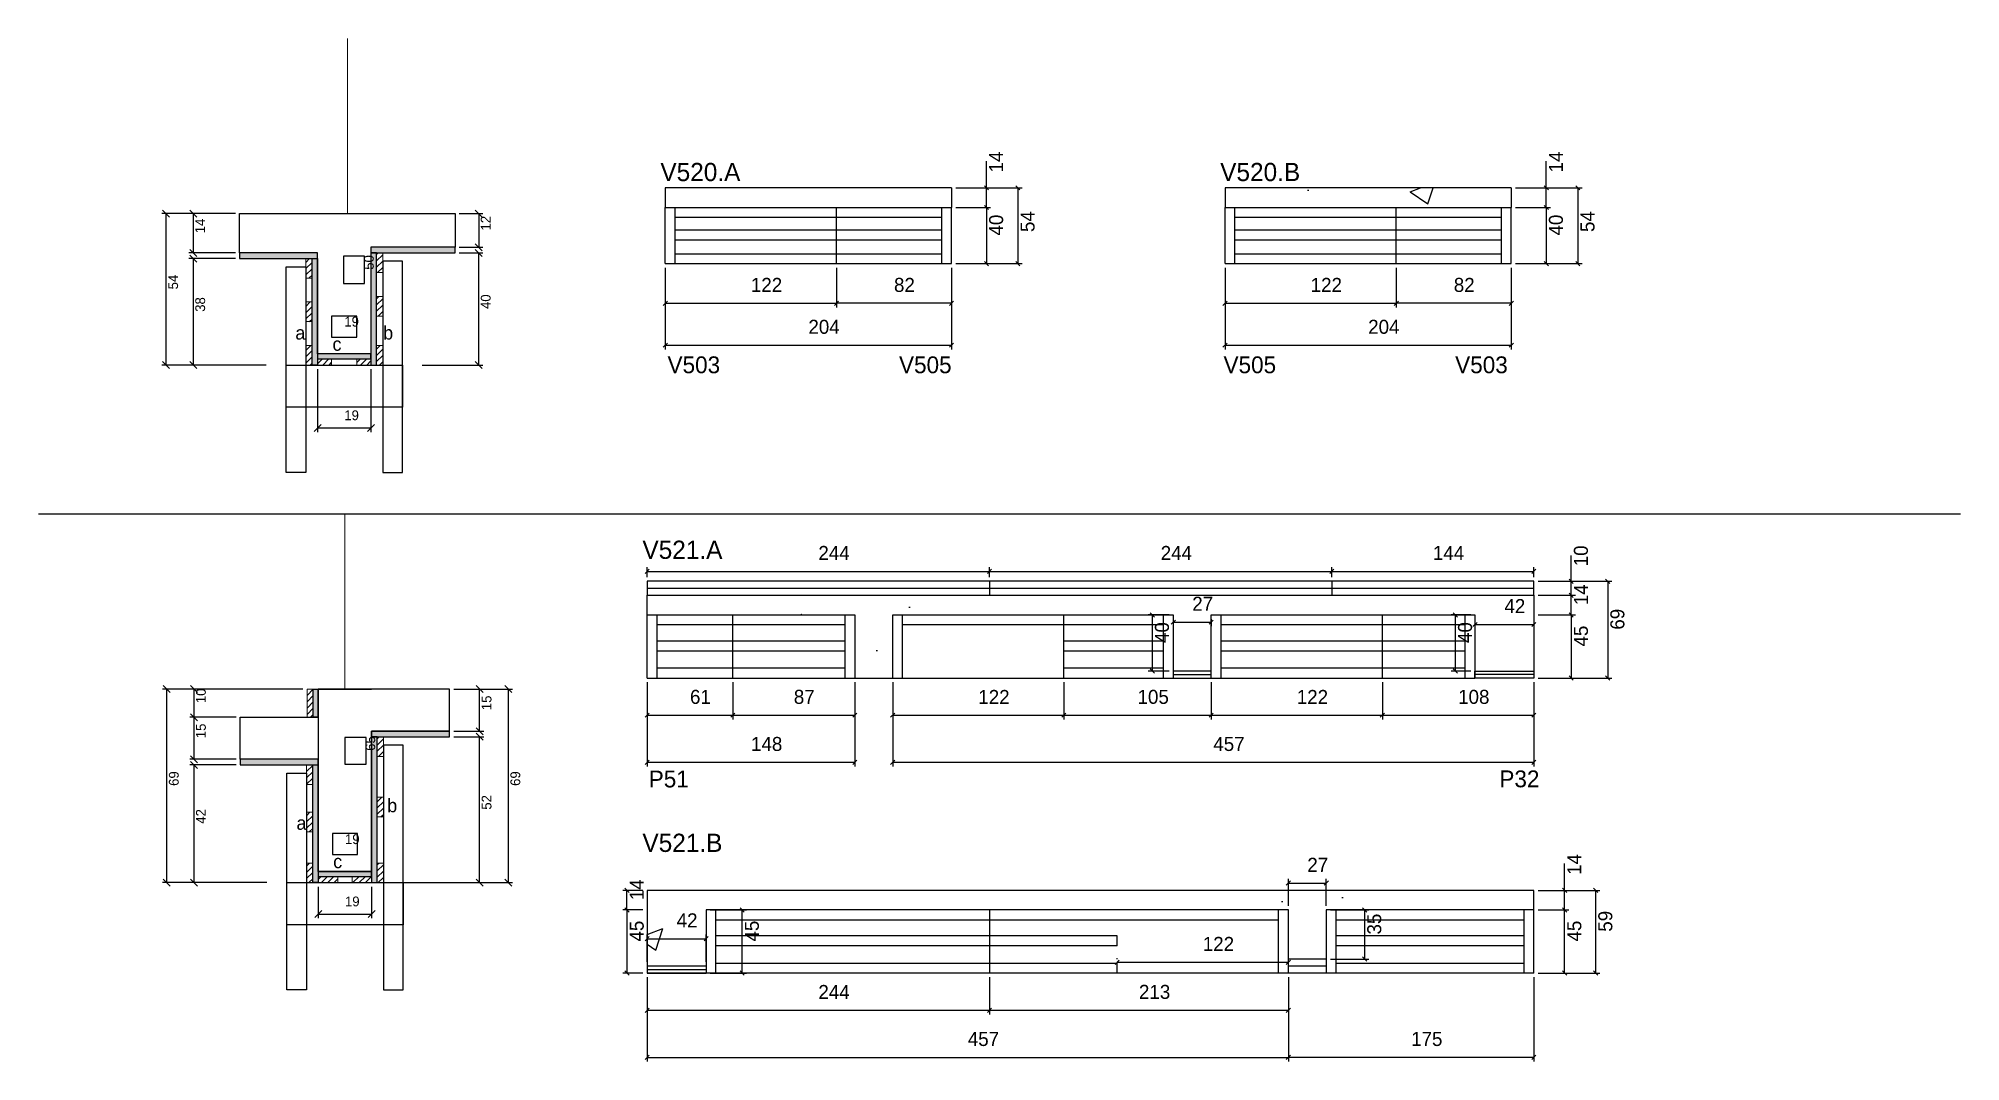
# Model space of a CAD drawing. Header units: metres. Extents: x 6563 to 7933, y 5191 to 5921.
import ezdxf

# ---------------------------------------------------------------- set-up
doc = ezdxf.new("R2010")
doc.units = ezdxf.units.M
for name, color, linetype in [('5', 7, 'Continuous'), ('CONCRETO', 7, 'Continuous'), ('COTA', 7, 'Continuous'), ('Cota Seção (2x)', 7, 'Continuous'), ('detalhes', 7, 'Continuous'), ('Hachura', 7, 'Continuous'), ('Madeira', 7, 'Continuous'), ('Painéis', 7, 'Continuous'), ('SARR_2.2x7', 7, 'Continuous'), ('SARR_3.5x7', 7, 'Continuous'), ('Texto Seção', 7, 'Continuous')]:
    doc.layers.add(name, color=color, linetype=linetype)

msp = doc.modelspace()

# ---------------------------------------------------------------- hatches: boundary and pattern name
at = {"layer": 'COTA'}
h = msp.add_hatch(dxfattribs=at)
h.set_pattern_fill('AR-CONC')
h.paths.add_polyline_path([(7213.5, 5814.1), (7009.5, 5814.1), (7009.5, 5800.1), (7213.5, 5800.1), (7213.5, 5814.1)])
h = msp.add_hatch(dxfattribs=at)
h.set_pattern_fill('AR-CONC')
h.paths.add_polyline_path([(7612.5, 5814.1), (7408.5, 5814.1), (7408.5, 5800.1), (7612.5, 5800.1), (7612.5, 5814.1)])
h = msp.add_hatch(dxfattribs=at)
h.set_pattern_fill('AR-CONC')
h.paths.add_polyline_path([(7628.6, 5523.5), (7398.6, 5523.5), (7240.6, 5523.5), (6996.6, 5523.5), (6996.6, 5509.5), (7144.6, 5509.5), (7144.6, 5464.5), (7171.6, 5464.5), (7171.6, 5509.5), (7371.6, 5509.5), (7371.6, 5469.5), (7398.6, 5469.5), (7398.6, 5509.5), (7586.6, 5509.5), (7586.6, 5469.5), (7628.6, 5469.5), (7628.6, 5509.5), (7628.6, 5523.5)])
h.paths.add_polyline_path([(7375, 5523.5), (7396, 5523.5), (7396, 5523.2), (7375, 5523.2), (7375, 5523.5)])
h = msp.add_hatch(dxfattribs=at)
h.set_pattern_fill('AR-CONC')
h.paths.add_polyline_path([(7250.2, 5313.1), (7229.3, 5313.1), (7229.3, 5312.8), (7250.2, 5312.8), (7250.2, 5313.1)])
h.paths.add_polyline_path([(7453.6, 5299.1), (7038.6, 5299.1), (7038.6, 5259.1), (6996.6, 5259.1), (6996.6, 5299.1), (6996.6, 5313.1), (7628.6, 5313.1), (7628.6, 5299.1), (7480.6, 5299.1), (7480.6, 5264.1), (7453.6, 5264.1), (7453.6, 5299.1)])
at = {"layer": 'Hachura'}
h = msp.add_hatch(color=7, dxfattribs=at)
h.dxf.hatch_style = 1
h.paths.add_polyline_path([(6859.7, 5767.7), (6859.7, 5771.7), (6799.7, 5771.7), (6799.7, 5767.7), (6859.7, 5767.7)])
h = msp.add_hatch(color=7, dxfattribs=at)
h.dxf.hatch_style = 1
h.paths.add_polyline_path([(6761.7, 5763.7), (6761.7, 5767.7), (6706.1, 5767.7), (6706.1, 5763.7), (6761.7, 5763.7)])
h = msp.add_hatch(dxfattribs=at)
h.set_pattern_fill('ANSI31')
h.paths.add_polyline_path([(6753.3, 5749.7), (6757.7, 5749.7), (6757.7, 5763.7), (6753.3, 5763.7), (6753.3, 5749.7)])
h = msp.add_hatch(color=7, dxfattribs=at)
h.dxf.hatch_style = 1
h.paths.add_polyline_path([(6757.7, 5765.7), (6761.7, 5765.7), (6761.7, 5687.7), (6757.7, 5687.7), (6757.7, 5765.7)])
h = msp.add_hatch(color=7, dxfattribs=at)
h.dxf.hatch_style = 1
h.paths.add_polyline_path([(6803.7, 5767.7), (6799.7, 5767.7), (6799.7, 5687.7), (6803.7, 5687.7), (6803.7, 5767.7)])
h = msp.add_hatch(dxfattribs=at)
h.set_pattern_fill('ANSI31')
h.paths.add_polyline_path([(6808.1, 5753.7), (6803.7, 5753.7), (6803.7, 5767.7), (6808.1, 5767.7), (6808.1, 5753.7)])
h = msp.add_hatch(dxfattribs=at)
h.set_pattern_fill('ANSI31')
h.paths.add_polyline_path([(6753.3, 5718.7), (6757.7, 5718.7), (6757.7, 5732.7), (6753.3, 5732.7), (6753.3, 5718.7)])
h = msp.add_hatch(dxfattribs=at)
h.set_pattern_fill('ANSI31')
h.paths.add_polyline_path([(6808.1, 5722.7), (6803.7, 5722.7), (6803.7, 5736.7), (6808.1, 5736.7), (6808.1, 5722.7)])
h = msp.add_hatch(dxfattribs=at)
h.set_pattern_fill('ANSI31')
h.paths.add_polyline_path([(6753.3, 5687.7), (6757.7, 5687.7), (6757.7, 5701.7), (6753.3, 5701.7), (6753.3, 5687.7)])
h = msp.add_hatch(dxfattribs=at)
h.set_pattern_fill('ANSI31')
h.paths.add_polyline_path([(6808.1, 5687.7), (6803.7, 5687.7), (6803.7, 5701.7), (6808.1, 5701.7), (6808.1, 5687.7)])
h = msp.add_hatch(color=7, dxfattribs=at)
h.dxf.hatch_style = 1
h.paths.add_polyline_path([(6799.7, 5692.1), (6799.7, 5695.7), (6761.7, 5695.7), (6761.7, 5692.1), (6799.7, 5692.1)])
h = msp.add_hatch(dxfattribs=at)
h.set_pattern_fill('ANSI31')
h.paths.add_polyline_path([(6761.7, 5687.7), (6761.7, 5692.1), (6771.7, 5692.1), (6771.7, 5687.7), (6761.7, 5687.7)])
h = msp.add_hatch(dxfattribs=at)
h.set_pattern_fill('ANSI31')
h.paths.add_polyline_path([(6799.7, 5687.7), (6799.7, 5692.1), (6789.7, 5692.1), (6789.7, 5687.7), (6799.7, 5687.7)])
h = msp.add_hatch(dxfattribs=at)
h.set_pattern_fill('ANSI31')
h.paths.add_polyline_path([(6754.2, 5436.6), (6758.6, 5436.6), (6758.6, 5456.6), (6754.2, 5456.6), (6754.2, 5436.6)])
h = msp.add_hatch(color=7, dxfattribs=at)
h.dxf.hatch_style = 1
h.paths.add_polyline_path([(6758.6, 5456.6), (6762.2, 5456.6), (6762.2, 5436.6), (6758.6, 5436.6), (6758.6, 5456.6)])
h = msp.add_hatch(color=7, dxfattribs=at)
h.dxf.hatch_style = 1
h.paths.add_polyline_path([(6804.2, 5426.6), (6800.2, 5426.6), (6800.2, 5318.6), (6804.2, 5318.6), (6804.2, 5426.6)])
h = msp.add_hatch(color=7, dxfattribs=at)
h.dxf.hatch_style = 1
h.paths.add_polyline_path([(6855.8, 5422.6), (6855.8, 5426.6), (6800.2, 5426.6), (6800.2, 5422.6), (6855.8, 5422.6)])
h = msp.add_hatch(dxfattribs=at)
h.set_pattern_fill('ANSI31')
h.paths.add_polyline_path([(6808.6, 5408.6), (6804.2, 5408.6), (6804.2, 5422.6), (6808.6, 5422.6), (6808.6, 5408.6)])
h = msp.add_hatch(color=7, dxfattribs=at)
h.dxf.hatch_style = 1
h.paths.add_polyline_path([(6762.2, 5402.6), (6762.2, 5406.6), (6706.6, 5406.6), (6706.6, 5402.6), (6762.2, 5402.6)])
h = msp.add_hatch(dxfattribs=at)
h.set_pattern_fill('ANSI31')
h.paths.add_polyline_path([(6753.8, 5388.6), (6758.2, 5388.6), (6758.2, 5402.6), (6753.8, 5402.6), (6753.8, 5388.6)])
h = msp.add_hatch(color=7, dxfattribs=at)
h.dxf.hatch_style = 1
h.paths.add_polyline_path([(6762.2, 5406.6), (6758.2, 5406.6), (6758.2, 5318.6), (6762.2, 5318.6), (6762.2, 5406.6)])
h = msp.add_hatch(dxfattribs=at)
h.set_pattern_fill('ANSI31')
h.paths.add_polyline_path([(6808.6, 5365.5), (6804.2, 5365.5), (6804.2, 5379.5), (6808.6, 5379.5), (6808.6, 5365.5)])
h = msp.add_hatch(dxfattribs=at)
h.set_pattern_fill('ANSI31')
h.paths.add_polyline_path([(6753.8, 5354.8), (6758.2, 5354.8), (6758.2, 5368.8), (6753.8, 5368.8), (6753.8, 5354.8)])
h = msp.add_hatch(dxfattribs=at)
h.set_pattern_fill('ANSI31')
h.paths.add_polyline_path([(6753.8, 5318.6), (6758.2, 5318.6), (6758.2, 5332.6), (6753.8, 5332.6), (6753.8, 5318.6)])
h = msp.add_hatch(dxfattribs=at)
h.set_pattern_fill('ANSI31')
h.paths.add_polyline_path([(6808.6, 5318.6), (6804.2, 5318.6), (6804.2, 5332.6), (6808.6, 5332.6), (6808.6, 5318.6)])
h = msp.add_hatch(color=7, dxfattribs=at)
h.dxf.hatch_style = 1
h.paths.add_polyline_path([(6800.2, 5323), (6800.2, 5326.6), (6762.2, 5326.6), (6762.2, 5323), (6800.2, 5323)])
h = msp.add_hatch(dxfattribs=at)
h.set_pattern_fill('ANSI31')
h.paths.add_polyline_path([(6762.2, 5318.6), (6762.2, 5323), (6776.2, 5323), (6776.2, 5318.6), (6762.2, 5318.6)])
h = msp.add_hatch(dxfattribs=at)
h.set_pattern_fill('ANSI31')
h.paths.add_polyline_path([(6800.2, 5318.6), (6800.2, 5323), (6786.2, 5323), (6786.2, 5318.6), (6800.2, 5318.6)])

# ---------------------------------------------------------------- linework, layer by layer
at = {"layer": 'CONCRETO', "color": 251, "lineweight": 25}
for points in [[(6706.1, 5767.7), (6706.1, 5795.7), (6859.7, 5795.7), (6859.7, 5771.7), (6799.7, 5771.7), (6799.7, 5695.7), (6761.7, 5695.7), (6761.7, 5767.7)], [(6855.8, 5426.6), (6855.8, 5456.6), (6800.2, 5456.6), (6800.2, 5456.6), (6762.2, 5456.6), (6762.2, 5326.6), (6800.2, 5326.6), (6800.2, 5426.6)]]:
    msp.add_lwpolyline(points, close=True, dxfattribs=at)
msp.add_lwpolyline([(6800.2, 5422.6), (6800.2, 5326.6), (6762.2, 5326.6), (6762.2, 5406.6), (6706.6, 5406.6), (6706.6, 5436.6), (6762.2, 5436.6), (6762.2, 5456.6), (6800.2, 5456.6)], dxfattribs=at)
at = {"layer": 'COTA', "color": 4, "lineweight": 25}
for p, q in [((7238.4, 5814.1), (7238.4, 5833.2)), ((7637.4, 5814.1), (7637.4, 5833.2)), ((7216.5, 5814.1), (7263.8, 5814.1)), ((7216.5, 5814.1), (7241.4, 5814.1)), ((7238.4, 5800.1), (7238.4, 5814.1)), ((7260.8, 5814.1), (7260.8, 5760.1)), ((7615.5, 5814.1), (7662.9, 5814.1)), ((7615.5, 5814.1), (7640.4, 5814.1)), ((7637.4, 5800.1), (7637.4, 5814.1)), ((7659.9, 5814.1), (7659.9, 5760.1)), ((6703.1, 5795.7), (6650.7, 5795.7)), ((6653.7, 5687.7), (6653.7, 5795.7)), ((6703.1, 5795.7), (6670, 5795.7)), ((6673, 5795.7), (6673, 5767.7)), ((6862.7, 5795.7), (6879.5, 5795.7)), ((6876.5, 5795.7), (6876.5, 5771.7)), ((7216.5, 5800.1), (7241.4, 5800.1)), ((7216.5, 5800.1), (7241.4, 5800.1)), ((7238.4, 5800.1), (7238.4, 5760.1)), ((7615.5, 5800.1), (7640.4, 5800.1)), ((7615.5, 5800.1), (7640.4, 5800.1)), ((7637.4, 5800.1), (7637.4, 5760.1)), ((6862.7, 5771.7), (6879.5, 5771.7)), ((6703.1, 5767.7), (6670, 5767.7)), ((6703.1, 5763.7), (6670, 5763.7)), ((6673, 5763.7), (6673, 5687.7)), ((6862.7, 5767.7), (6879.5, 5767.7)), ((6876.5, 5687.7), (6876.5, 5767.7)), ((7009.5, 5757.1), (7009.5, 5728.8)), ((7009.5, 5757.1), (7009.5, 5698.9)), ((7131.5, 5757.1), (7131.5, 5728.8)), ((7131.5, 5757.1), (7131.5, 5728.8)), ((7213.5, 5757.1), (7213.5, 5728.8)), ((7213.5, 5757.1), (7213.5, 5698.9)), ((7216.5, 5760.1), (7241.4, 5760.1)), ((7216.5, 5760.1), (7263.8, 5760.1)), ((7408.5, 5757.1), (7408.5, 5728.8)), ((7408.5, 5757.1), (7408.5, 5698.9)), ((7530.5, 5757.1), (7530.5, 5728.8)), ((7530.5, 5757.1), (7530.5, 5728.8)), ((7612.5, 5757.1), (7612.5, 5728.8)), ((7612.5, 5757.1), (7612.5, 5698.9)), ((7615.5, 5760.1), (7640.4, 5760.1)), ((7615.5, 5760.1), (7662.9, 5760.1)), ((7009.5, 5731.8), (7131.5, 5731.8)), ((7213.5, 5731.8), (7131.5, 5731.8)), ((7408.5, 5731.8), (7530.5, 5731.8)), ((7612.5, 5731.8), (7530.5, 5731.8)), ((7009.5, 5701.9), (7213.5, 5701.9)), ((7408.5, 5701.9), (7612.5, 5701.9)), ((6725.1, 5687.7), (6650.7, 5687.7)), ((6725.1, 5687.7), (6670, 5687.7)), ((6836.3, 5687.7), (6879.5, 5687.7)), ((6761.7, 5684.7), (6761.7, 5639.9)), ((6799.7, 5684.7), (6799.7, 5639.9)), ((6761.7, 5642.9), (6799.7, 5642.9)), ((7655.2, 5533.5), (7655.2, 5551.9)), ((6996.6, 5536.5), (6996.6, 5543.6)), ((6996.6, 5540.6), (7240.6, 5540.6)), ((7240.6, 5536.5), (7240.6, 5543.6)), ((7240.6, 5536.5), (7240.6, 5543.6)), ((7240.6, 5540.6), (7484.6, 5540.6)), ((7484.6, 5536.5), (7484.6, 5543.6)), ((7484.6, 5536.5), (7484.6, 5543.6)), ((7484.6, 5540.6), (7628.6, 5540.6)), ((7628.6, 5536.5), (7628.6, 5543.6)), ((7631.6, 5533.5), (7658.2, 5533.5)), ((7631.6, 5533.5), (7684.2, 5533.5)), ((7631.6, 5523.5), (7658.2, 5523.5)), ((7631.6, 5523.5), (7658.2, 5523.5)), ((7655.2, 5523.5), (7655.2, 5533.5)), ((7655.2, 5509.5), (7655.2, 5523.5)), ((7681.2, 5533.5), (7681.2, 5464.5)), ((7368.6, 5509.5), (7353.6, 5509.5)), ((7356.6, 5509.5), (7356.6, 5469.5)), ((7583.6, 5509.5), (7569.6, 5509.5)), ((7572.6, 5509.5), (7572.6, 5469.5)), ((7631.6, 5509.5), (7658.2, 5509.5)), ((7631.6, 5509.5), (7658.2, 5509.5)), ((7655.2, 5509.5), (7655.2, 5464.5)), ((7371.6, 5506.5), (7371.6, 5501.4)), ((7371.6, 5504.4), (7398.6, 5504.4)), ((7398.6, 5506.5), (7398.6, 5501.4)), ((7586.6, 5506.5), (7586.6, 5499.7)), ((7586.6, 5502.7), (7628.6, 5502.7)), ((7628.6, 5506.5), (7628.6, 5499.7)), ((7368.6, 5469.5), (7353.6, 5469.5)), ((7583.6, 5469.5), (7569.6, 5469.5)), ((6751.2, 5456.6), (6651.2, 5456.6)), ((6654.2, 5318.6), (6654.2, 5456.6)), ((6751.2, 5456.6), (6670.5, 5456.6)), ((6673.5, 5456.6), (6673.5, 5436.6)), ((6858.8, 5456.6), (6880.1, 5456.6)), ((6858.8, 5456.6), (6900.6, 5456.6)), ((6877.1, 5426.6), (6877.1, 5456.6)), ((6897.6, 5456.6), (6897.6, 5318.6)), ((6996.6, 5461.5), (6996.6, 5435)), ((6996.6, 5461.5), (6996.6, 5401.4)), ((7057.6, 5461.5), (7057.6, 5435)), ((7057.6, 5461.5), (7057.6, 5435)), ((7144.6, 5461.5), (7144.6, 5435)), ((7144.6, 5461.5), (7144.6, 5401.4)), ((7171.6, 5461.5), (7171.6, 5435)), ((7171.6, 5461.5), (7171.6, 5401.4)), ((7293.6, 5461.5), (7293.6, 5435)), ((7293.6, 5461.5), (7293.6, 5435)), ((7398.6, 5461.5), (7398.6, 5435)), ((7398.6, 5461.5), (7398.6, 5435)), ((7520.6, 5461.5), (7520.6, 5435)), ((7520.6, 5461.5), (7520.6, 5435)), ((7628.6, 5461.5), (7628.6, 5435)), ((7628.6, 5461.5), (7628.6, 5401.4)), ((7631.6, 5464.5), (7658.2, 5464.5)), ((7631.6, 5464.5), (7684.2, 5464.5)), ((6703.6, 5436.6), (6670.5, 5436.6)), ((6703.6, 5436.6), (6670.5, 5436.6)), ((6673.5, 5436.6), (6673.5, 5406.6)), ((6858.8, 5426.6), (6880.1, 5426.6)), ((6996.6, 5438), (7057.6, 5438)), ((7057.6, 5438), (7144.6, 5438)), ((7171.6, 5438), (7293.6, 5438)), ((7293.6, 5438), (7398.6, 5438)), ((7398.6, 5438), (7520.6, 5438)), ((7520.6, 5438), (7628.6, 5438)), ((6858.8, 5422.6), (6880.1, 5422.6)), ((6877.1, 5318.6), (6877.1, 5422.6)), ((6703.6, 5406.6), (6670.5, 5406.6)), ((6703.6, 5402.6), (6670.5, 5402.6)), ((6673.5, 5402.6), (6673.5, 5318.6)), ((6996.6, 5404.4), (7144.6, 5404.4)), ((7171.6, 5404.4), (7628.6, 5404.4)), ((7650.5, 5313.1), (7650.5, 5332.2)), ((6725.6, 5318.6), (6651.2, 5318.6)), ((6725.6, 5318.6), (6670.5, 5318.6)), ((6762.2, 5315.6), (6762.2, 5293.2)), ((6800.2, 5315.6), (6800.2, 5293.2)), ((6811.6, 5318.6), (6880.1, 5318.6)), ((6861.4, 5318.6), (6900.6, 5318.6)), ((7453.6, 5302.1), (7453.6, 5321.3)), ((7453.6, 5318.3), (7480.6, 5318.3)), ((7480.6, 5302.1), (7480.6, 5321.3)), ((6993.6, 5313.1), (6979.2, 5313.1)), ((6982.2, 5299.1), (6982.2, 5313.1)), ((7631.6, 5313.1), (7653.5, 5313.1)), ((7631.6, 5313.1), (7675.6, 5313.1)), ((7650.5, 5299.1), (7650.5, 5313.1)), ((7672.6, 5313.1), (7672.6, 5254.1)), ((6762.2, 5296.2), (6800.2, 5296.2)), ((6993.6, 5299.1), (6979.2, 5299.1)), ((6993.6, 5299.1), (6979.2, 5299.1)), ((6982.2, 5299.1), (6982.2, 5254.1)), ((7041.6, 5299.1), (7067.3, 5299.1)), ((7064.3, 5254.1), (7064.3, 5299.1)), ((7483.6, 5299.1), (7511, 5299.1)), ((7508, 5264.1), (7508, 5299.1)), ((7631.6, 5299.1), (7653.5, 5299.1)), ((7631.6, 5299.1), (7653.5, 5299.1)), ((7650.5, 5254.1), (7650.5, 5299.1)), ((6996.6, 5262.1), (6996.6, 5281.6)), ((6996.6, 5278.6), (7038.6, 5278.6)), ((7038.6, 5262.1), (7038.6, 5281.6)), ((7331.6, 5264.1), (7331.6, 5264.8)), ((7331.6, 5261.8), (7453.6, 5261.8)), ((7453.6, 5264.1), (7453.6, 5264.8)), ((7483.6, 5264.1), (7511, 5264.1)), ((6993.6, 5254.1), (6979.2, 5254.1)), ((6996.6, 5251.1), (6996.6, 5224.5)), ((6996.6, 5251.1), (6996.6, 5191)), ((7041.6, 5254.1), (7067.3, 5254.1)), ((7240.6, 5251.1), (7240.6, 5224.5)), ((7240.6, 5251.1), (7240.6, 5224.5)), ((7453.6, 5251.1), (7453.6, 5191)), ((7453.6, 5251.1), (7453.6, 5224.5)), ((7628.6, 5251.1), (7628.6, 5191)), ((7631.6, 5254.1), (7653.5, 5254.1)), ((7631.6, 5254.1), (7675.6, 5254.1)), ((7453.6, 5234.8), (7453.6, 5191)), ((7240.6, 5227.5), (6996.6, 5227.5)), ((7453.6, 5227.5), (7240.6, 5227.5)), ((6996.6, 5194), (7453.6, 5194)), ((7628.6, 5194), (7453.6, 5194))]:
    msp.add_line(p, q, dxfattribs=at)
at = {"layer": 'COTA', "color": 241, "lineweight": 25}
for p, q in [((7009.5, 5814.1), (7009.5, 5800.1)), ((7213.5, 5814.1), (7009.5, 5814.1)), ((7213.5, 5814.1), (7213.5, 5800.1)), ((7408.5, 5814.1), (7408.5, 5800.1)), ((7612.5, 5814.1), (7408.5, 5814.1)), ((7612.5, 5814.1), (7612.5, 5800.1)), ((6562.7, 5581.6), (7932.7, 5581.6)), ((6996.6, 5509.5), (6996.6, 5523.5)), ((7628.6, 5523.5), (7628.6, 5469.5)), ((6996.6, 5313.1), (6996.6, 5259.1)), ((7628.6, 5313.1), (6996.6, 5313.1)), ((7628.6, 5299.1), (7628.6, 5313.1))]:
    msp.add_line(p, q, dxfattribs=at)
at = {"layer": 'COTA', "color": 0, "lineweight": 25}
for p, q in [((7239.9, 5812.6), (7236.9, 5815.6)), ((7262.3, 5812.6), (7259.3, 5815.6)), ((7638.9, 5812.6), (7635.9, 5815.6)), ((7661.4, 5812.6), (7658.4, 5815.6)), ((7239.9, 5798.6), (7236.9, 5801.6)), ((7236.9, 5801.6), (7239.9, 5798.6)), ((7638.9, 5798.6), (7635.9, 5801.6)), ((7635.9, 5801.6), (7638.9, 5798.6)), ((7236.9, 5761.6), (7239.9, 5758.6)), ((7259.3, 5761.6), (7262.3, 5758.6)), ((7635.9, 5761.6), (7638.9, 5758.6)), ((7658.4, 5761.6), (7661.4, 5758.6)), ((7011, 5733.3), (7008, 5730.3)), ((7130, 5730.3), (7133, 5733.3)), ((7133, 5733.3), (7130, 5730.3)), ((7212, 5730.3), (7215, 5733.3)), ((7410, 5733.3), (7407, 5730.3)), ((7529, 5730.3), (7532, 5733.3)), ((7532, 5733.3), (7529, 5730.3)), ((7611, 5730.3), (7614, 5733.3)), ((7011, 5703.4), (7008, 5700.4)), ((7212, 5700.4), (7215, 5703.4)), ((7410, 5703.4), (7407, 5700.4)), ((7611, 5700.4), (7614, 5703.4)), ((6998.1, 5542.1), (6995.1, 5539.1)), ((7239.1, 5539.1), (7242.1, 5542.1)), ((7242.1, 5542.1), (7239.1, 5539.1)), ((7483.1, 5539.1), (7486.1, 5542.1)), ((7486.1, 5542.1), (7483.1, 5539.1)), ((7627.1, 5539.1), (7630.1, 5542.1)), ((7656.7, 5532), (7653.7, 5535)), ((7682.7, 5532), (7679.7, 5535)), ((7656.7, 5522), (7653.7, 5525)), ((7653.7, 5525), (7656.7, 5522)), ((7358.1, 5508), (7355.1, 5511)), ((7574.1, 5508), (7571.1, 5511)), ((7656.7, 5508), (7653.7, 5511)), ((7653.7, 5511), (7656.7, 5508)), ((7373.1, 5505.9), (7370.1, 5502.9)), ((7397.1, 5502.9), (7400.1, 5505.9)), ((7588.1, 5504.2), (7585.1, 5501.2)), ((7627.1, 5501.2), (7630.1, 5504.2)), ((7355.1, 5471), (7358.1, 5468)), ((7571.1, 5471), (7574.1, 5468)), ((7653.7, 5466), (7656.7, 5463)), ((7679.7, 5466), (7682.7, 5463)), ((6998.1, 5439.5), (6995.1, 5436.5)), ((7056.1, 5436.5), (7059.1, 5439.5)), ((7059.1, 5439.5), (7056.1, 5436.5)), ((7143.1, 5436.5), (7146.1, 5439.5)), ((7173.1, 5439.5), (7170.1, 5436.5)), ((7292.1, 5436.5), (7295.1, 5439.5)), ((7295.1, 5439.5), (7292.1, 5436.5)), ((7397.1, 5436.5), (7400.1, 5439.5)), ((7400.1, 5439.5), (7397.1, 5436.5)), ((7519.1, 5436.5), (7522.1, 5439.5)), ((7522.1, 5439.5), (7519.1, 5436.5)), ((7627.1, 5436.5), (7630.1, 5439.5)), ((6998.1, 5405.9), (6995.1, 5402.9)), ((7143.1, 5402.9), (7146.1, 5405.9)), ((7173.1, 5405.9), (7170.1, 5402.9)), ((7627.1, 5402.9), (7630.1, 5405.9)), ((7455.1, 5319.8), (7452.1, 5316.8)), ((7479.1, 5316.8), (7482.1, 5319.8)), ((6983.7, 5311.6), (6980.7, 5314.6)), ((7652, 5311.6), (7649, 5314.6)), ((7674.1, 5311.6), (7671.1, 5314.6)), ((6983.7, 5297.6), (6980.7, 5300.6)), ((6980.7, 5300.6), (6983.7, 5297.6)), ((7065.8, 5297.6), (7062.8, 5300.6)), ((7509.5, 5297.6), (7506.5, 5300.6)), ((7652, 5297.6), (7649, 5300.6)), ((7649, 5300.6), (7652, 5297.6)), ((6998.1, 5280.1), (6995.1, 5277.1)), ((7037.1, 5277.1), (7040.1, 5280.1)), ((7333.1, 5263.3), (7330.1, 5260.3)), ((7452.1, 5260.3), (7455.1, 5263.3)), ((7506.5, 5265.6), (7509.5, 5262.6)), ((6980.7, 5255.6), (6983.7, 5252.6)), ((7062.8, 5255.6), (7065.8, 5252.6)), ((7649, 5255.6), (7652, 5252.6)), ((7671.1, 5255.6), (7674.1, 5252.6)), ((6998.1, 5229), (6995.1, 5226)), ((7242.1, 5229), (7239.1, 5226)), ((7239.1, 5226), (7242.1, 5229)), ((7452.1, 5226), (7455.1, 5229)), ((6998.1, 5195.5), (6995.1, 5192.5)), ((7455.1, 5195.5), (7452.1, 5192.5)), ((7452.1, 5192.5), (7455.1, 5195.5)), ((7627.1, 5192.5), (7630.1, 5195.5))]:
    msp.add_line(p, q, dxfattribs=at)
for points in [[(6656.2, 5793.2), (6651.2, 5798.2)], [(6675.5, 5793.2), (6670.5, 5798.2)], [(6879, 5793.2), (6874, 5798.2)], [(6670.5, 5770.2), (6675.5, 5765.2)], [(6874, 5774.2), (6879, 5769.2)], [(6879, 5765.2), (6874, 5770.2)], [(6675.5, 5761.2), (6670.5, 5766.2)], [(6651.2, 5690.2), (6656.2, 5685.2)], [(6670.5, 5690.2), (6675.5, 5685.2)], [(6874, 5690.2), (6879, 5685.2)], [(6764.2, 5645.4), (6759.2, 5640.4)], [(6797.2, 5640.4), (6802.2, 5645.4)], [(6656.7, 5454.1), (6651.7, 5459.1)], [(6676, 5454.1), (6671, 5459.1)], [(6879.6, 5454.1), (6874.6, 5459.1)], [(6900.1, 5454.1), (6895.1, 5459.1)], [(6676, 5434.1), (6671, 5439.1)], [(6671, 5439.1), (6676, 5434.1)], [(6874.6, 5429.1), (6879.6, 5424.1)], [(6879.6, 5420.1), (6874.6, 5425.1)], [(6671, 5409.1), (6676, 5404.1)], [(6676, 5400.1), (6671, 5405.1)], [(6651.7, 5321.1), (6656.7, 5316.1)], [(6671, 5321.1), (6676, 5316.1)], [(6874.6, 5321.1), (6879.6, 5316.1)], [(6895.1, 5321.1), (6900.1, 5316.1)], [(6764.7, 5298.7), (6759.7, 5293.7)], [(6797.7, 5293.7), (6802.7, 5298.7)]]:
    msp.add_lwpolyline(points, dxfattribs=at)
at = {"layer": 'Cota Seção (2x)', "color": 180, "lineweight": 25}
for p, q in [((6795.2, 5765.3), (6780.2, 5765.3)), ((6780.2, 5765.3), (6780.2, 5746)), ((6795.2, 5746), (6795.2, 5765.3)), ((6780.2, 5746), (6795.2, 5746)), ((6789.7, 5722.7), (6771.7, 5722.7)), ((6771.7, 5722.7), (6771.7, 5707.7)), ((6789.7, 5707.7), (6789.7, 5722.7)), ((6771.7, 5707.7), (6789.7, 5707.7)), ((6796.2, 5422.1), (6781.2, 5422.1)), ((6781.2, 5422.1), (6781.2, 5403.1)), ((6796.2, 5403.1), (6796.2, 5422.1)), ((6781.2, 5403.1), (6796.2, 5403.1)), ((6790.2, 5353.6), (6772.2, 5353.6)), ((6772.2, 5353.6), (6772.2, 5338.6)), ((6790.2, 5338.6), (6790.2, 5353.6)), ((6772.2, 5338.6), (6790.2, 5338.6))]:
    msp.add_line(p, q, dxfattribs=at)
at = {"layer": 'Madeira', "color": 126, "lineweight": 18}
for points in [[(6753.3, 5749.7), (6757.7, 5749.7), (6757.7, 5763.7), (6753.3, 5763.7)], [(6808.1, 5753.7), (6803.7, 5753.7), (6803.7, 5767.7), (6808.1, 5767.7)], [(6753.3, 5718.7), (6757.7, 5718.7), (6757.7, 5732.7), (6753.3, 5732.7)], [(6808.1, 5722.7), (6803.7, 5722.7), (6803.7, 5736.7), (6808.1, 5736.7)], [(6753.3, 5687.7), (6757.7, 5687.7), (6757.7, 5701.7), (6753.3, 5701.7)], [(6808.1, 5687.7), (6803.7, 5687.7), (6803.7, 5701.7), (6808.1, 5701.7)], [(6761.7, 5687.7), (6761.7, 5692.1), (6771.7, 5692.1), (6771.7, 5687.7)], [(6799.7, 5687.7), (6799.7, 5692.1), (6789.7, 5692.1), (6789.7, 5687.7)], [(6754.2, 5436.6), (6758.6, 5436.6), (6758.6, 5456.6), (6754.2, 5456.6)], [(6808.6, 5408.6), (6804.2, 5408.6), (6804.2, 5422.6), (6808.6, 5422.6)], [(6753.8, 5388.6), (6758.2, 5388.6), (6758.2, 5402.6), (6753.8, 5402.6)], [(6808.6, 5365.5), (6804.2, 5365.5), (6804.2, 5379.5), (6808.6, 5379.5)], [(6753.8, 5354.8), (6758.2, 5354.8), (6758.2, 5368.8), (6753.8, 5368.8)], [(6753.8, 5318.6), (6758.2, 5318.6), (6758.2, 5332.6), (6753.8, 5332.6)], [(6808.6, 5318.6), (6804.2, 5318.6), (6804.2, 5332.6), (6808.6, 5332.6)], [(6762.2, 5318.6), (6762.2, 5323), (6776.2, 5323), (6776.2, 5318.6)], [(6800.2, 5318.6), (6800.2, 5323), (6786.2, 5323), (6786.2, 5318.6)]]:
    msp.add_lwpolyline(points, close=True, dxfattribs=at)
at = {"layer": 'Painéis', "color": 200, "lineweight": 25}
for p, q in [((7009.5, 5800.1), (7213.5, 5800.1)), ((7009.5, 5760.1), (7009.5, 5800.1)), ((7131.5, 5760.1), (7131.5, 5800.1)), ((7213.5, 5760.1), (7213.5, 5800.1)), ((7408.5, 5800.1), (7612.5, 5800.1)), ((7408.5, 5760.1), (7408.5, 5800.1)), ((7530.5, 5760.1), (7530.5, 5800.1)), ((7612.5, 5760.1), (7612.5, 5800.1)), ((7009.5, 5760.1), (7213.5, 5760.1)), ((7408.5, 5760.1), (7612.5, 5760.1)), ((7240.6, 5533.5), (7240.6, 5523.5)), ((7484.6, 5533.5), (7484.6, 5523.5)), ((7628.6, 5523.5), (7628.6, 5533.5)), ((6996.6, 5509.5), (7144.6, 5509.5)), ((6996.6, 5464.5), (6996.6, 5509.5)), ((7057.6, 5464.5), (7057.6, 5509.5)), ((7144.6, 5509.5), (7144.6, 5464.5)), ((7171.6, 5509.5), (7371.6, 5509.5)), ((7171.6, 5464.5), (7171.6, 5509.5)), ((7293.6, 5464.5), (7293.6, 5509.5)), ((7371.6, 5509.5), (7371.6, 5469.5)), ((7398.6, 5509.5), (7586.6, 5509.5)), ((7398.6, 5464.5), (7398.6, 5509.5)), ((7520.6, 5464.5), (7520.6, 5509.5)), ((7586.6, 5509.5), (7586.6, 5464.5)), ((7398.6, 5469.5), (7371.6, 5469.5)), ((7398.6, 5464.5), (7398.6, 5469.5)), ((7586.6, 5469.5), (7628.6, 5469.5)), ((7628.6, 5469.5), (7628.6, 5464.5)), ((6996.6, 5464.5), (7144.6, 5464.5)), ((7144.6, 5464.5), (7171.6, 5464.5)), ((7171.6, 5464.5), (7371.6, 5464.5)), ((7371.6, 5464.5), (7398.6, 5464.5)), ((7398.6, 5464.5), (7586.6, 5464.5)), ((7628.6, 5464.5), (7586.6, 5464.5)), ((7453.6, 5299.1), (7038.6, 5299.1)), ((7038.6, 5299.1), (7038.6, 5259.1)), ((7240.6, 5299.1), (7240.6, 5254.1)), ((7453.6, 5254.1), (7453.6, 5299.1)), ((7628.6, 5299.1), (7480.6, 5299.1)), ((7480.6, 5299.1), (7480.6, 5264.1)), ((7628.6, 5254.1), (7628.6, 5299.1)), ((7480.6, 5264.1), (7453.6, 5264.1)), ((6996.6, 5259.1), (6996.6, 5254.1)), ((7038.6, 5259.1), (6996.6, 5259.1)), ((6996.6, 5254.1), (7038.6, 5254.1)), ((7038.6, 5254.1), (6996.6, 5254.1)), ((7453.6, 5254.1), (7038.6, 5254.1)), ((7480.6, 5254.1), (7453.6, 5254.1)), ((7628.6, 5254.1), (7480.6, 5254.1))]:
    msp.add_line(p, q, dxfattribs=at)
for points in [[(6859.7, 5767.7), (6859.7, 5771.7), (6799.7, 5771.7), (6799.7, 5767.7)], [(6761.7, 5763.7), (6761.7, 5767.7), (6706.1, 5767.7), (6706.1, 5763.7)], [(6757.7, 5763.7), (6761.7, 5763.7), (6761.7, 5687.7), (6757.7, 5687.7)], [(6803.7, 5767.7), (6799.7, 5767.7), (6799.7, 5687.7), (6803.7, 5687.7)], [(6799.7, 5692.1), (6799.7, 5695.7), (6761.7, 5695.7), (6761.7, 5692.1)], [(6758.6, 5456.6), (6762.2, 5456.6), (6762.2, 5436.6), (6758.6, 5436.6)], [(6855.8, 5422.6), (6855.8, 5426.6), (6800.2, 5426.6), (6800.2, 5422.6)], [(6804.2, 5422.6), (6800.2, 5422.6), (6800.2, 5318.6), (6804.2, 5318.6)], [(6762.2, 5402.6), (6762.2, 5406.6), (6706.6, 5406.6), (6706.6, 5402.6)], [(6758.2, 5402.6), (6762.2, 5402.6), (6762.2, 5318.6), (6758.2, 5318.6)], [(6800.2, 5323), (6800.2, 5326.6), (6762.2, 5326.6), (6762.2, 5323)]]:
    msp.add_lwpolyline(points, close=True, dxfattribs=at)
for points in [[(7240.6, 5533.5), (6996.6, 5533.5), (6996.6, 5523.5), (7240.6, 5523.5)], [(7398.6, 5533.5), (7240.6, 5533.5), (7240.6, 5523.5), (7398.6, 5523.5)], [(7628.6, 5533.5), (7398.6, 5533.5)], [(7398.6, 5523.5), (7628.6, 5523.5)]]:
    msp.add_lwpolyline(points, dxfattribs=at)
at = {"layer": 'SARR_2.2x7', "color": 40, "lineweight": 25}
for p, q in [((7016.5, 5760.1), (7016.5, 5800.1)), ((7206.5, 5760.1), (7206.5, 5800.1)), ((7415.5, 5760.1), (7415.5, 5800.1)), ((7605.5, 5760.1), (7605.5, 5800.1)), ((7016.5, 5793.1), (7131.5, 5793.1)), ((7016.5, 5784.1), (7131.5, 5784.1)), ((7131.5, 5793.1), (7206.5, 5793.1)), ((7131.5, 5784.1), (7206.5, 5784.1)), ((7415.5, 5793.1), (7530.5, 5793.1)), ((7415.5, 5784.1), (7530.5, 5784.1)), ((7530.5, 5793.1), (7605.5, 5793.1)), ((7530.5, 5784.1), (7605.5, 5784.1)), ((7016.5, 5777.1), (7131.5, 5777.1)), ((7131.5, 5777.1), (7206.5, 5777.1)), ((7415.5, 5777.1), (7530.5, 5777.1)), ((7530.5, 5777.1), (7605.5, 5777.1)), ((7016.5, 5767.1), (7131.5, 5767.1)), ((7131.5, 5767.1), (7206.5, 5767.1)), ((7415.5, 5767.1), (7530.5, 5767.1)), ((7530.5, 5767.1), (7605.5, 5767.1)), ((6996.6, 5528.5), (7240.6, 5528.5)), ((7240.6, 5528.5), (7484.6, 5528.5)), ((7484.6, 5528.5), (7628.6, 5528.5)), ((7003.6, 5464.5), (7003.6, 5509.5)), ((7137.6, 5464.5), (7137.6, 5509.5)), ((7178.6, 5464.5), (7178.6, 5509.5)), ((7364.6, 5464.5), (7364.6, 5509.5)), ((7405.6, 5464.5), (7405.6, 5509.5)), ((7579.6, 5464.5), (7579.6, 5509.5)), ((7057.6, 5502.5), (7003.6, 5502.5)), ((7137.6, 5502.5), (7057.6, 5502.5)), ((7293.6, 5502.5), (7178.6, 5502.5)), ((7364.6, 5502.5), (7293.6, 5502.5)), ((7520.6, 5502.5), (7405.6, 5502.5)), ((7579.6, 5502.5), (7520.6, 5502.5)), ((7003.6, 5491), (7057.6, 5491)), ((7003.6, 5484), (7057.6, 5484)), ((7057.6, 5491), (7137.6, 5491)), ((7057.6, 5484), (7137.6, 5484)), ((7293.6, 5491), (7364.6, 5491)), ((7293.6, 5484), (7364.6, 5484)), ((7405.6, 5491), (7520.6, 5491)), ((7405.6, 5484), (7520.6, 5484)), ((7520.6, 5491), (7579.6, 5491)), ((7520.6, 5484), (7579.6, 5484)), ((7057.6, 5471.5), (7003.6, 5471.5)), ((7137.6, 5471.5), (7057.6, 5471.5)), ((7364.6, 5471.5), (7293.6, 5471.5)), ((7371.6, 5469.5), (7371.6, 5464.5)), ((7371.6, 5467), (7398.6, 5467)), ((7520.6, 5471.5), (7405.6, 5471.5)), ((7579.6, 5471.5), (7520.6, 5471.5)), ((7586.6, 5464.5), (7586.6, 5469.5)), ((7628.6, 5467), (7586.6, 5467)), ((7045.6, 5254.1), (7045.6, 5299.1)), ((7045.6, 5292.1), (7104.6, 5292.1)), ((7104.6, 5292.1), (7240.6, 5292.1)), ((7240.6, 5292.1), (7446.6, 5292.1)), ((7446.6, 5254.1), (7446.6, 5299.1)), ((7487.6, 5254.1), (7487.6, 5299.1)), ((7487.6, 5292.1), (7621.6, 5292.1)), ((7621.6, 5254.1), (7621.6, 5299.1)), ((7104.6, 5280.6), (7045.6, 5280.6)), ((7240.6, 5280.6), (7104.6, 5280.6)), ((7331.6, 5280.6), (7240.6, 5280.6)), ((7331.6, 5273.6), (7331.6, 5280.6)), ((7621.6, 5280.6), (7487.6, 5280.6)), ((7104.6, 5273.6), (7045.6, 5273.6)), ((7045.6, 5261.1), (7104.6, 5261.1)), ((7240.6, 5273.6), (7104.6, 5273.6)), ((7104.6, 5261.1), (7240.6, 5261.1)), ((7331.6, 5273.6), (7240.6, 5273.6)), ((7240.6, 5261.1), (7331.6, 5261.1)), ((7331.6, 5254.1), (7331.6, 5261.1)), ((7480.6, 5264.1), (7480.6, 5254.1)), ((7621.6, 5273.6), (7487.6, 5273.6)), ((7487.6, 5261.1), (7621.6, 5261.1)), ((6996.6, 5256.6), (7038.6, 5256.6)), ((7038.6, 5259.1), (7038.6, 5254.1)), ((7480.6, 5259.1), (7453.6, 5259.1))]:
    msp.add_line(p, q, dxfattribs=at)
at = {"layer": 'SARR_3.5x7', "color": 81, "lineweight": 25}
for points in [[(6739.3, 5757.7), (6753.3, 5757.7), (6753.3, 5611.2), (6739.3, 5611.2)], [(6822.1, 5761.7), (6808.1, 5761.7), (6808.1, 5611.2), (6822.1, 5611.2)], [(6739.3, 5687.7), (6822.1, 5687.7), (6822.1, 5657.6), (6739.3, 5657.6)], [(6822.6, 5416.6), (6808.6, 5416.6), (6808.6, 5242.2), (6822.6, 5242.2)], [(6739.8, 5396.6), (6753.8, 5396.6), (6753.8, 5242.2), (6739.8, 5242.2)], [(6739.8, 5318.6), (6822.6, 5318.6), (6822.6, 5288.6), (6739.8, 5288.6)]]:
    msp.add_lwpolyline(points, close=True, dxfattribs=at)
at = {"layer": 'Texto Seção', "color": 252, "lineweight": 15}
for p, q in [((6782.9, 5795.7), (6782.9, 5920.7)), ((6781.2, 5456.6), (6781.2, 5581.6))]:
    msp.add_line(p, q, dxfattribs=at)

# ---------------------------------------------------------------- texts
at = {"layer": '5', "color": 5, "lineweight": 25}
for s, rotation, p in [('V503', 0, (7011.1, 5681.9)), ('V505', 0, (7176.1, 5681.9)), ('V505', 360, (7407.4, 5681.9)), ('V503', 360, (7572.5, 5681.9)), ('P51', 360, (6997.7, 5386.5)), ('P32', 0, (7604, 5386.6))]:
    msp.add_text(s, height=12, rotation=rotation, dxfattribs=at).set_placement(p)
at = {"layer": 'COTA', "color": 240, "lineweight": 25}
for s, p in [('14', (7250.3, 5825.1)), ('14', (7649.3, 5825.1)), ('54', (7272.7, 5782.6)), ('54', (7671.8, 5782.6)), ('40', (7250.3, 5780.1)), ('40', (7649.3, 5780.1)), ('10', (7667.1, 5544.2)), ('14', (7667.2, 5516.5)), ('69', (7693.1, 5499)), ('40', (7368.5, 5489.5)), ('40', (7584.5, 5489.5)), ('45', (7667.1, 5487)), ('14', (7662.4, 5324.1)), ('14', (6994.2, 5306.1)), ('45', (6994.1, 5276.6)), ('45', (7076.2, 5276.6)), ('35', (7519.8, 5281.6)), ('45', (7662.4, 5276.6)), ('59', (7684.5, 5283.6))]:
    msp.add_text(s, height=10, rotation=90, dxfattribs=at).set_placement(p)
at = {"layer": 'COTA', "color": 1, "lineweight": 25}
for s, p in [('14', (6681.5, 5781.7)), ('12', (6885, 5783.7)), ('54', (6662.2, 5741.7)), ('38', (6681.5, 5725.7)), ('40', (6885, 5727.7)), ('10', (6682, 5446.6)), ('15', (6885.6, 5441.6)), ('15', (6682, 5421.6)), ('69', (6662.7, 5387.6)), ('69', (6906.1, 5387.6)), ('42', (6682, 5360.6)), ('52', (6885.6, 5370.6))]:
    msp.add_text(s, height=7, rotation=90, dxfattribs=at).set_placement(p)
at = {"layer": 'COTA', "color": 240, "lineweight": 25}
for s, p in [('122', (7070.5, 5739.9)), ('82', (7172.5, 5739.9)), ('122', (7469.5, 5739.9)), ('82', (7571.5, 5739.9)), ('204', (7111.5, 5710)), ('204', (7510.5, 5710)), ('244', (7118.6, 5548.7)), ('244', (7362.6, 5548.7)), ('144', (7556.6, 5548.7)), ('27', (7385.1, 5512.5)), ('42', (7607.6, 5510.8)), ('61', (7027.1, 5446.1)), ('87', (7101.1, 5446.1)), ('122', (7232.6, 5446)), ('105', (7346.1, 5446.1)), ('122', (7459.6, 5446)), ('108', (7574.6, 5446.1)), ('148', (7070.6, 5412.5)), ('457', (7400.1, 5412.5)), ('27', (7467.1, 5326.3)), ('42', (7017.6, 5286.7)), ('122', (7392.6, 5269.9)), ('244', (7118.6, 5235.6)), ('213', (7347.1, 5235.7)), ('457', (7225.1, 5202.1)), ('175', (7541.1, 5202.1))]:
    msp.add_text(s, height=10, dxfattribs=at).set_placement(p)
at = {"layer": 'COTA', "color": 1, "lineweight": 25}
for p in [(6780.7, 5648.4), (6781.2, 5301.7)]:
    msp.add_text('19', height=7, dxfattribs=at).set_placement(p)
at = {"layer": 'Cota Seção (2x)', "color": 1, "lineweight": 25}
for s, p in [('50', (6801.7, 5755.7)), ('65', (6802.7, 5412.6))]:
    msp.add_text(s, height=7, rotation=90, dxfattribs=at).set_placement(p)
for p in [(6780.7, 5715.2), (6781.2, 5346.1)]:
    msp.add_text('19', height=7, dxfattribs=at).set_placement(p)
at = {"layer": 'detalhes', "color": 4, "lineweight": 25}
for s, p in [('a', (6745.8, 5705.9)), ('b', (6808.4, 5705.9)), ('c', (6772.3, 5697.9)), ('b', (6811.3, 5368.8)), ('a', (6746.6, 5356.3)), ('c', (6772.8, 5328.9))]:
    msp.add_text(s, height=9.6, dxfattribs=at).set_placement(p)
at = {"layer": 'Texto Seção', "color": 7, "lineweight": 15}
for s, p in [('V520.A', (7006, 5818.9)), ('V520.B', (7405, 5818.9)), ('V521.A', (6993.2, 5549.5)), ('V521.B', (6993.2, 5340.5))]:
    msp.add_text(s, height=13, dxfattribs=at).set_placement(p)

doc.saveas('drawing.dxf')
